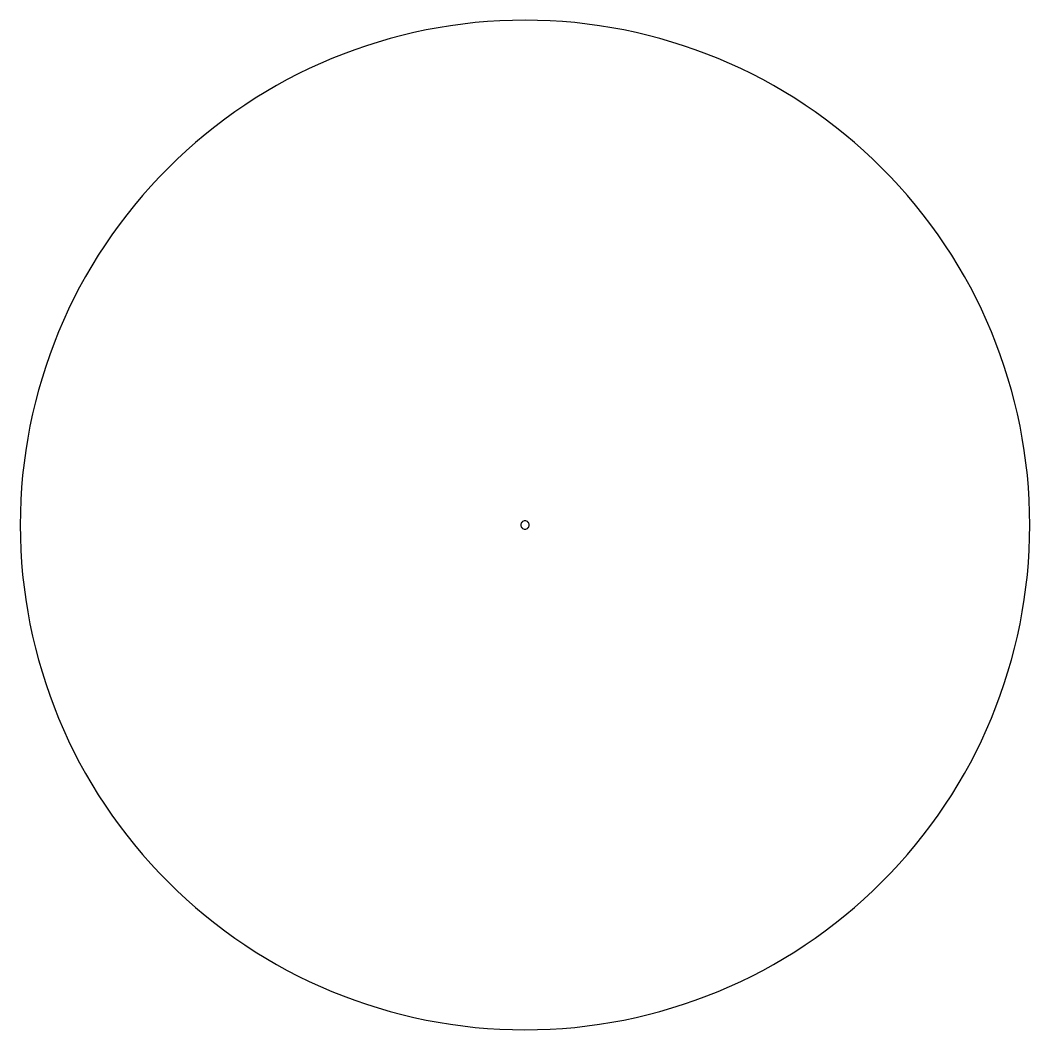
# Model space of a CAD drawing. Extents: x -6 to 6, y -6 to 6.
import ezdxf

# ---------------------------------------------------------------- set-up
doc = ezdxf.new("R2010")
doc.units = 0
doc.layers.add('LAYER_1', color=18, linetype='CONTINUOUS')

msp = doc.modelspace()

# ---------------------------------------------------------------- linework, layer by layer
at = {"layer": 'LAYER_1'}
for points in [[(0, 6, 0.414214), (-6, 0, 0.414214), (0, -6, 0.414214), (6, 0, 0.414214)], [(0, 0.05, 0.414214), (-0.05, 0, 0.414214), (0, -0.05, 0.414214), (0.05, 0, 0.414214)]]:
    msp.add_lwpolyline(points, format="xyb", close=True, dxfattribs=at)

doc.saveas('drawing.dxf')
